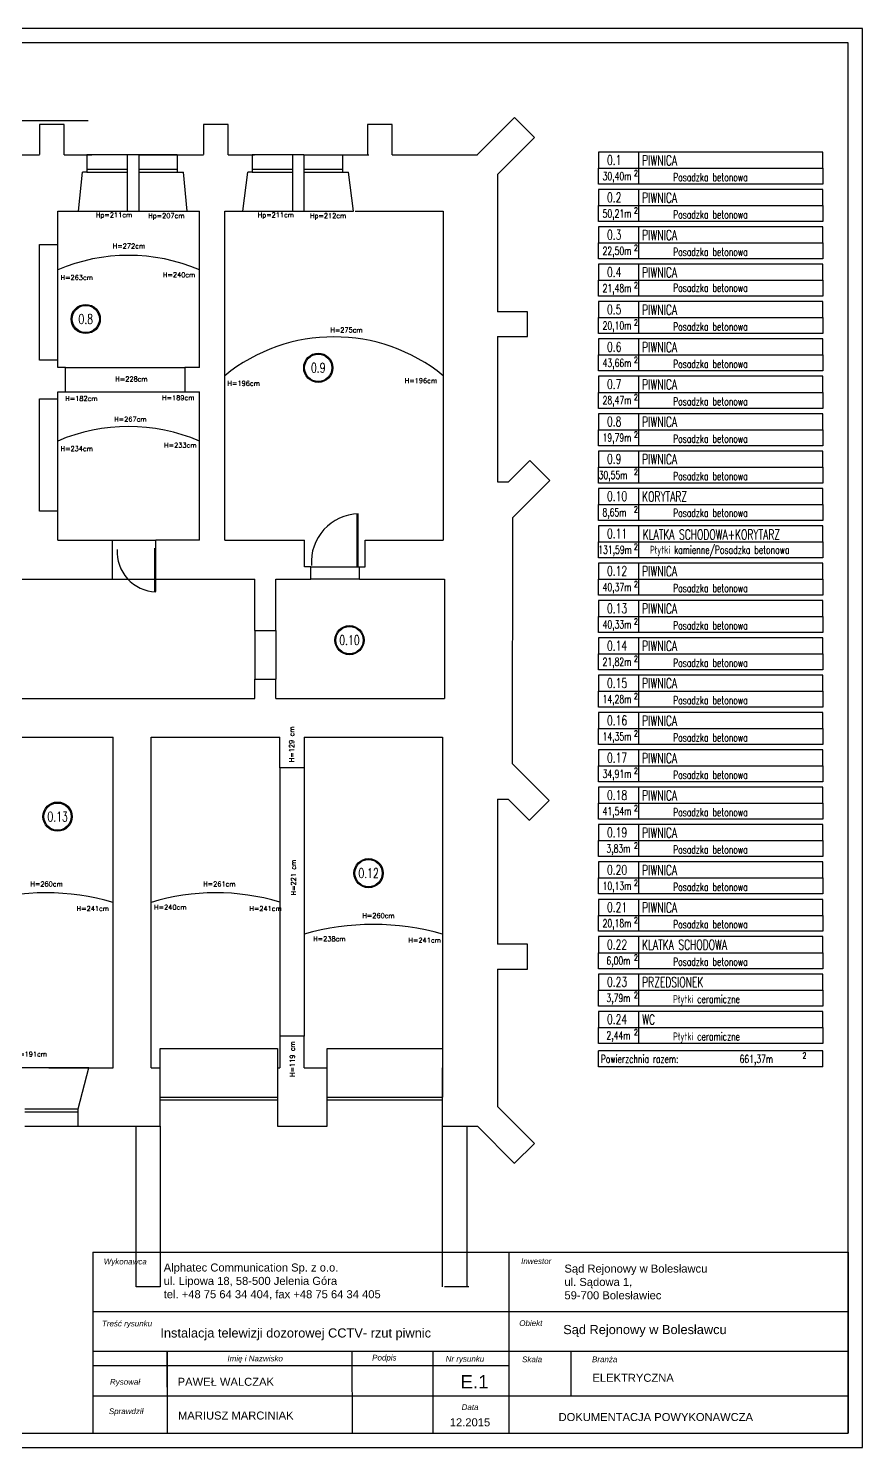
# Model space of a CAD drawing. Header units: millimetres. Extents: x 1324 to 4111, y 907 to 64537.
# Drawn here: x 1810 to 1982, y 906.7 to 1199.1 of the extents above; entities that cross this region are included whole.
import ezdxf
from ezdxf.enums import TextEntityAlignment as Align

# ---------------------------------------------------------------- set-up
doc = ezdxf.new("R2010")
doc.units = ezdxf.units.MM
for name, color, linetype in [('ELEKTRYK', 5, 'Continuous'), ('OPISY', 170, 'Continuous'), ('podkład', 8, 'Continuous'), ('Tabela napisy n', 7, 'Continuous'), ('Tabela ścianki', 7, 'Continuous'), ('TABELKI', 7, 'Continuous')]:
    doc.layers.add(name, color=color, linetype=linetype)
doc.styles.add('ROMAND', font='romand')

msp = doc.modelspace()

# ---------------------------------------------------------------- linework, layer by layer
at = {"color": 7}
msp.add_line((1979.01, 946.95), (1979.01, 909.7), dxfattribs=at)
at = {"layer": 'DEFPOINTS', "color": 7}
for p, q in [((1982.01, 1199.14), (1326.01, 1199.14)), ((1982.01, 906.7), (1982.01, 1199.14)), ((1326.01, 906.7), (1982.01, 906.7))]:
    msp.add_line(p, q, dxfattribs=at)
at = {"layer": 'ELEKTRYK', "color": 3}
msp.add_line((1822.33, 1180.11), (1689.39, 1180.11), dxfattribs=at)
at = {"layer": 'OPISY', "color": 7, "linetype": 'Continuous'}
for p, q in [((1973.83, 1173.63), (1927.55, 1173.63)), ((1927.55, 1173.63), (1927.55, 1170.33)), ((1935.83, 1173.63), (1935.83, 1167.03)), ((1973.83, 1170.33), (1973.83, 1173.63)), ((1927.55, 1170.33), (1973.83, 1170.33)), ((1927.55, 1167.03), (1927.55, 1170.33)), ((1973.83, 1170.33), (1973.83, 1167.03)), ((1973.83, 1167.03), (1927.55, 1167.03)), ((1973.83, 1165.93), (1927.55, 1165.93)), ((1927.55, 1165.93), (1927.55, 1162.64)), ((1935.83, 1165.93), (1935.83, 1159.34)), ((1973.83, 1162.64), (1973.83, 1165.93)), ((1927.55, 1162.64), (1973.83, 1162.64)), ((1927.55, 1159.34), (1927.55, 1162.64)), ((1973.83, 1162.64), (1973.83, 1159.34)), ((1973.83, 1159.34), (1927.55, 1159.34)), ((1973.83, 1158.24), (1927.55, 1158.24)), ((1927.55, 1158.24), (1927.55, 1154.94)), ((1935.83, 1158.24), (1935.83, 1151.64)), ((1973.83, 1154.94), (1973.83, 1158.24)), ((1927.55, 1154.94), (1973.83, 1154.94)), ((1927.55, 1151.64), (1927.55, 1154.94)), ((1973.83, 1154.94), (1973.83, 1151.64)), ((1973.83, 1151.64), (1927.55, 1151.64)), ((1973.83, 1150.54), (1927.55, 1150.54)), ((1927.55, 1150.54), (1927.55, 1147.24)), ((1935.83, 1150.54), (1935.83, 1143.94)), ((1973.83, 1147.24), (1973.83, 1150.54)), ((1927.55, 1147.24), (1973.83, 1147.24)), ((1927.55, 1143.94), (1927.55, 1147.24)), ((1973.83, 1147.24), (1973.83, 1143.94)), ((1973.83, 1143.94), (1927.55, 1143.94)), ((1973.83, 1142.84), (1927.55, 1142.84)), ((1927.55, 1142.84), (1927.55, 1139.54)), ((1935.83, 1142.84), (1935.83, 1136.24)), ((1973.83, 1139.54), (1973.83, 1142.84)), ((1927.55, 1139.54), (1973.83, 1139.54)), ((1927.55, 1136.24), (1927.55, 1139.54)), ((1973.83, 1139.54), (1973.83, 1136.24)), ((1973.83, 1136.24), (1927.55, 1136.24)), ((1973.83, 1135.15), (1927.55, 1135.15)), ((1927.55, 1135.15), (1927.55, 1131.85)), ((1935.83, 1135.15), (1935.83, 1128.55)), ((1973.83, 1131.85), (1973.83, 1135.15)), ((1927.55, 1131.85), (1973.83, 1131.85)), ((1927.55, 1128.55), (1927.55, 1131.85)), ((1973.83, 1131.85), (1973.83, 1128.55)), ((1973.83, 1128.55), (1927.55, 1128.55)), ((1973.83, 1127.45), (1927.55, 1127.45)), ((1927.55, 1127.45), (1927.55, 1124.15)), ((1935.83, 1127.45), (1935.83, 1120.85)), ((1973.83, 1124.15), (1973.83, 1127.45)), ((1927.55, 1124.15), (1973.83, 1124.15)), ((1927.55, 1120.85), (1927.55, 1124.15)), ((1973.83, 1124.15), (1973.83, 1120.85)), ((1973.83, 1120.85), (1927.55, 1120.85)), ((1973.83, 1119.75), (1927.55, 1119.75)), ((1927.55, 1119.75), (1927.55, 1116.45)), ((1935.83, 1119.75), (1935.83, 1113.15)), ((1973.83, 1116.45), (1973.83, 1119.75)), ((1927.55, 1116.45), (1973.83, 1116.45)), ((1927.55, 1113.15), (1927.55, 1116.45)), ((1973.83, 1116.45), (1973.83, 1113.15)), ((1973.83, 1113.15), (1927.55, 1113.15)), ((1973.83, 1112.05), (1927.55, 1112.05)), ((1927.55, 1112.05), (1927.55, 1108.75)), ((1935.83, 1112.05), (1935.83, 1105.45)), ((1973.83, 1108.75), (1973.83, 1112.05)), ((1927.55, 1108.75), (1973.83, 1108.75)), ((1927.55, 1105.45), (1927.55, 1108.75)), ((1973.83, 1108.75), (1973.83, 1105.45)), ((1973.83, 1105.45), (1927.55, 1105.45)), ((1973.83, 1104.36), (1927.55, 1104.36)), ((1927.55, 1104.36), (1927.55, 1101.06)), ((1935.83, 1104.36), (1935.83, 1097.76)), ((1973.83, 1101.06), (1973.83, 1104.36)), ((1927.55, 1101.06), (1973.83, 1101.06)), ((1927.55, 1097.76), (1927.55, 1101.06)), ((1973.83, 1101.06), (1973.83, 1097.76)), ((1973.83, 1097.76), (1927.55, 1097.76)), ((1973.83, 1096.66), (1927.55, 1096.66)), ((1927.55, 1096.66), (1927.55, 1093.36)), ((1935.83, 1096.66), (1935.83, 1090.06)), ((1973.83, 1093.36), (1973.83, 1096.66)), ((1927.55, 1093.36), (1973.83, 1093.36)), ((1927.55, 1090.06), (1927.55, 1093.36)), ((1973.83, 1093.36), (1973.83, 1090.06)), ((1973.83, 1090.06), (1927.55, 1090.06)), ((1973.83, 1088.96), (1927.55, 1088.96)), ((1927.55, 1088.96), (1927.55, 1085.66)), ((1935.83, 1088.96), (1935.83, 1082.36)), ((1973.83, 1085.66), (1973.83, 1088.96)), ((1927.55, 1085.66), (1973.83, 1085.66)), ((1927.55, 1082.36), (1927.55, 1085.66)), ((1973.83, 1085.66), (1973.83, 1082.36)), ((1973.83, 1082.36), (1927.55, 1082.36)), ((1973.83, 1081.26), (1927.55, 1081.26)), ((1927.55, 1081.26), (1927.55, 1077.96)), ((1935.83, 1081.26), (1935.83, 1074.67)), ((1973.83, 1077.96), (1973.83, 1081.26)), ((1927.55, 1077.96), (1973.83, 1077.96)), ((1927.55, 1074.67), (1927.55, 1077.96)), ((1973.83, 1077.96), (1973.83, 1074.67)), ((1973.83, 1074.67), (1927.55, 1074.67)), ((1973.83, 1073.57), (1927.55, 1073.57)), ((1927.55, 1073.57), (1927.55, 1070.27)), ((1935.83, 1073.57), (1935.83, 1066.97)), ((1973.83, 1070.27), (1973.83, 1073.57)), ((1927.55, 1070.27), (1973.83, 1070.27)), ((1927.55, 1066.97), (1927.55, 1070.27)), ((1973.83, 1070.27), (1973.83, 1066.97)), ((1973.83, 1066.97), (1927.55, 1066.97)), ((1927.55, 1065.87), (1927.55, 1062.57)), ((1973.83, 1065.87), (1927.55, 1065.87)), ((1935.83, 1065.87), (1935.83, 1059.27)), ((1973.83, 1062.57), (1973.83, 1065.87)), ((1927.55, 1062.57), (1973.83, 1062.57)), ((1927.55, 1059.27), (1927.55, 1062.57)), ((1973.83, 1062.57), (1973.83, 1059.27)), ((1973.83, 1059.27), (1927.55, 1059.27)), ((1973.83, 1058.17), (1927.55, 1058.17)), ((1927.55, 1058.17), (1927.55, 1054.87)), ((1935.83, 1058.17), (1935.83, 1051.57)), ((1973.83, 1054.87), (1973.83, 1058.17)), ((1927.55, 1054.87), (1973.83, 1054.87)), ((1927.55, 1051.57), (1927.55, 1054.87)), ((1973.83, 1054.87), (1973.83, 1051.57)), ((1973.83, 1051.57), (1927.55, 1051.57)), ((1973.83, 1050.47), (1927.55, 1050.47)), ((1927.55, 1050.47), (1927.55, 1047.17)), ((1935.83, 1050.47), (1935.83, 1043.88)), ((1973.83, 1047.17), (1973.83, 1050.47)), ((1927.55, 1047.17), (1973.83, 1047.17)), ((1927.55, 1043.88), (1927.55, 1047.17)), ((1973.83, 1047.17), (1973.83, 1043.88)), ((1973.83, 1043.88), (1927.55, 1043.88)), ((1973.83, 1042.78), (1927.55, 1042.78)), ((1927.55, 1042.78), (1927.55, 1039.48)), ((1935.83, 1042.78), (1935.83, 1036.18)), ((1973.83, 1039.48), (1973.83, 1042.78)), ((1927.55, 1039.48), (1973.83, 1039.48)), ((1927.55, 1036.18), (1927.55, 1039.48)), ((1973.83, 1039.48), (1973.83, 1036.18)), ((1973.83, 1036.18), (1927.55, 1036.18)), ((1973.83, 1035.08), (1927.55, 1035.08)), ((1927.55, 1035.08), (1927.55, 1031.78)), ((1935.83, 1035.08), (1935.83, 1028.48)), ((1973.83, 1031.78), (1973.83, 1035.08)), ((1927.55, 1031.78), (1973.83, 1031.78)), ((1927.55, 1028.48), (1927.55, 1031.78)), ((1973.83, 1031.78), (1973.83, 1028.48)), ((1973.83, 1028.48), (1927.55, 1028.48)), ((1973.83, 1027.38), (1927.55, 1027.38)), ((1927.55, 1027.38), (1927.55, 1024.08)), ((1935.83, 1027.38), (1935.83, 1020.78)), ((1973.83, 1024.08), (1973.83, 1027.38)), ((1927.55, 1024.08), (1973.83, 1024.08)), ((1927.55, 1020.78), (1927.55, 1024.08)), ((1973.83, 1024.08), (1973.83, 1020.78)), ((1973.83, 1020.78), (1927.55, 1020.78)), ((1973.83, 1019.68), (1927.55, 1019.68)), ((1927.55, 1019.68), (1927.55, 1016.38)), ((1935.83, 1019.68), (1935.83, 1013.09)), ((1973.83, 1016.38), (1973.83, 1019.68)), ((1927.55, 1016.38), (1973.83, 1016.38)), ((1927.55, 1013.09), (1927.55, 1016.38)), ((1973.83, 1016.38), (1973.83, 1013.09)), ((1973.83, 1013.09), (1927.55, 1013.09)), ((1973.83, 1011.99), (1927.55, 1011.99)), ((1927.55, 1011.99), (1927.55, 1008.69)), ((1935.83, 1011.99), (1935.83, 1005.39)), ((1973.83, 1008.69), (1973.83, 1011.99)), ((1927.55, 1008.69), (1973.83, 1008.69)), ((1927.55, 1005.39), (1927.55, 1008.69)), ((1973.83, 1008.69), (1973.83, 1005.39)), ((1973.83, 1005.39), (1927.55, 1005.39)), ((1973.83, 1004.29), (1927.55, 1004.29)), ((1927.55, 1004.29), (1927.55, 1000.99)), ((1935.83, 1004.29), (1935.83, 997.69)), ((1973.83, 1000.99), (1973.83, 1004.29)), ((1927.55, 1000.99), (1973.83, 1000.99)), ((1927.55, 997.69), (1927.55, 1000.99)), ((1973.83, 1000.99), (1973.83, 997.69)), ((1973.83, 997.69), (1927.55, 997.69)), ((1973.83, 996.59), (1927.55, 996.59)), ((1927.55, 996.59), (1927.55, 993.29)), ((1935.83, 996.59), (1935.83, 989.99)), ((1973.83, 993.29), (1973.83, 996.59)), ((1927.55, 993.29), (1973.83, 993.29)), ((1927.55, 989.99), (1927.55, 993.29)), ((1973.83, 993.29), (1973.83, 989.99)), ((1973.83, 989.99), (1927.55, 989.99)), ((1973.83, 988.49), (1927.55, 988.49)), ((1927.55, 985.19), (1927.55, 988.49)), ((1973.83, 985.19), (1973.83, 988.49)), ((1973.83, 985.19), (1927.55, 985.19)), ((1973.83, 985.19), (1927.55, 985.19))]:
    msp.add_line(p, q, dxfattribs=at)
at = {"layer": 'podkład', "color": 8}
for p, q in [((1817.39, 1179.32), (1812.3, 1179.32)), ((1812.32, 1179.34), (1812.32, 1173.14)), ((1817.4, 1173.12), (1817.4, 1179.32)), ((1846.1, 1179.32), (1846.1, 1173.13)), ((1851.2, 1179.32), (1846.1, 1179.32)), ((1851.2, 1173.12), (1851.2, 1179.32)), ((1879.9, 1179.32), (1879.9, 1173.12)), ((1885, 1179.32), (1879.9, 1179.32)), ((1885, 1173.12), (1885, 1179.32)), ((1910.24, 1180.76), (1902.61, 1173.13)), ((1910.24, 1180.76), (1914.34, 1176.66)), ((1914.34, 1176.66), (1906.72, 1169.04)), ((1806.4, 1173.12), (1812.3, 1173.12)), ((1817.4, 1173.12), (1823.12, 1173.12)), ((1830.37, 1173.12), (1822.07, 1173.12)), ((1822.07, 1173.12), (1822.07, 1169.52)), ((1830.37, 1173.12), (1830.37, 1161.48)), ((1832.77, 1173.12), (1830.37, 1173.12)), ((1840.71, 1173.12), (1832.77, 1173.12)), ((1839.96, 1173.12), (1832.77, 1173.12)), ((1832.77, 1173.12), (1832.77, 1161.48)), ((1832.77, 1173.12), (1840.71, 1173.12)), ((1840.71, 1173.12), (1846.1, 1173.12)), ((1840.71, 1173.12), (1840.71, 1169.52)), ((1851.2, 1173.12), (1856.65, 1173.12)), ((1864.43, 1173.12), (1856.13, 1173.12)), ((1856.13, 1173.12), (1856.13, 1169.52)), ((1864.43, 1173.12), (1864.43, 1161.48)), ((1866.83, 1173.12), (1864.43, 1173.12)), ((1866.83, 1173.12), (1866.83, 1161.48)), ((1866.83, 1173.12), (1874.77, 1173.12)), ((1874.7, 1173.12), (1879.9, 1173.12)), ((1874.77, 1173.12), (1874.77, 1169.52)), ((1876.15, 1173.12), (1880.2, 1173.12)), ((1885, 1173.12), (1902.59, 1173.11)), ((1822.07, 1170.12), (1830.37, 1170.12)), ((1832.77, 1170.12), (1840.71, 1170.12)), ((1856.13, 1170.12), (1864.43, 1170.12)), ((1866.83, 1170.12), (1874.77, 1170.12)), ((1820.37, 1161.48), (1821.17, 1169.52)), ((1822.07, 1169.52), (1821.17, 1169.52)), ((1822.07, 1169.52), (1830.37, 1169.52)), ((1832.77, 1169.52), (1840.71, 1169.52)), ((1840.71, 1169.52), (1841.97, 1169.52)), ((1842.77, 1161.48), (1841.97, 1169.52)), ((1854.23, 1161.48), (1855.23, 1169.52)), ((1856.13, 1169.52), (1855.23, 1169.52)), ((1856.13, 1169.52), (1864.43, 1169.52)), ((1866.83, 1169.52), (1874.77, 1169.52)), ((1874.77, 1169.52), (1876.03, 1169.52)), ((1877.03, 1161.48), (1876.03, 1169.52)), ((1906.7, 1169.02), (1906.7, 1140.77)), ((1816.07, 1161.48), (1821.41, 1161.48)), ((1816.07, 1154.58), (1816.07, 1161.48)), ((1820.37, 1161.48), (1830.37, 1161.48)), ((1830.37, 1161.48), (1832.77, 1161.48)), ((1832.77, 1161.48), (1842.77, 1161.48)), ((1842.77, 1161.48), (1845.27, 1161.48)), ((1845.27, 1129.28), (1845.27, 1161.48)), ((1850.49, 1161.48), (1854.57, 1161.48)), ((1850.49, 1093.68), (1850.49, 1161.48)), ((1854.23, 1161.48), (1864.43, 1161.48)), ((1864.43, 1161.48), (1866.83, 1161.48)), ((1866.83, 1161.48), (1877.03, 1161.48)), ((1877.37, 1161.48), (1895.55, 1161.48)), ((1895.55, 1161.48), (1895.55, 1093.68)), ((1812.27, 1130.78), (1812.27, 1154.58)), ((1812.27, 1154.58), (1816.07, 1154.58)), ((1816.07, 1130.78), (1816.07, 1154.58)), ((1912.9, 1140.77), (1906.7, 1140.77)), ((1912.9, 1135.67), (1912.9, 1140.77)), ((1906.7, 1135.67), (1906.7, 1105.73)), ((1906.7, 1135.67), (1912.9, 1135.67)), ((1816.07, 1130.78), (1812.27, 1130.78)), ((1816.07, 1129.28), (1816.07, 1130.78)), ((1817.67, 1129.28), (1816.07, 1129.28)), ((1817.67, 1124.28), (1817.67, 1129.28)), ((1817.67, 1129.28), (1842.27, 1129.28)), ((1845.27, 1129.28), (1842.27, 1129.28)), ((1842.27, 1129.28), (1842.27, 1124.28)), ((1816.07, 1124.28), (1817.67, 1124.28)), ((1816.07, 1122.78), (1816.07, 1124.28)), ((1817.67, 1124.28), (1842.27, 1124.28)), ((1842.27, 1124.28), (1845.27, 1124.28)), ((1845.27, 1093.68), (1845.27, 1124.28)), ((1812.27, 1099.68), (1812.27, 1122.78)), ((1812.27, 1122.78), (1816.07, 1122.78)), ((1816.07, 1099.68), (1816.07, 1122.78)), ((1909.02, 1105.74), (1913.39, 1110.11)), ((1913.39, 1110.11), (1917.49, 1106.01)), ((1906.7, 1105.73), (1909, 1105.73)), ((1909.87, 1098.39), (1917.49, 1106.01)), ((1816.07, 1099.68), (1812.27, 1099.68)), ((1816.07, 1093.68), (1816.07, 1099.68)), ((1877.78, 1088.18), (1877.78, 1099.12)), ((1877.99, 1088.18), (1877.99, 1099.13)), ((1909.85, 1098.37), (1909.78, 1047.67)), ((1816.07, 1093.68), (1827.31, 1093.68)), ((1827.31, 1093.68), (1836.3, 1093.68)), ((1827.31, 1093.68), (1827.31, 1085.68)), ((1836.04, 1092.06), (1836.04, 1083.08)), ((1836.21, 1092.06), (1836.21, 1083.08)), ((1836.3, 1085.68), (1836.3, 1093.68)), ((1836.3, 1093.68), (1836.3, 1093.68)), ((1845.27, 1093.68), (1836.3, 1093.68)), ((1850.49, 1093.68), (1866.96, 1093.68)), ((1866.96, 1088.18), (1866.96, 1093.68)), ((1879.46, 1093.68), (1895.55, 1093.68)), ((1879.46, 1088.18), (1879.46, 1093.68)), ((1868.25, 1088.18), (1866.95, 1088.18)), ((1868.25, 1085.68), (1868.25, 1088.18)), ((1868.25, 1088.18), (1878.28, 1088.18)), ((1878.26, 1085.68), (1878.26, 1088.18)), ((1878.26, 1088.18), (1879.46, 1088.18)), ((1756.66, 1085.68), (1827.31, 1085.68)), ((1827.31, 1085.68), (1836.3, 1085.68)), ((1836.3, 1085.68), (1856.72, 1085.68)), ((1856.72, 1075.07), (1856.72, 1085.68)), ((1861.02, 1085.68), (1868.25, 1085.68)), ((1861.02, 1075.07), (1861.02, 1085.68)), ((1878.26, 1085.68), (1868.25, 1085.68)), ((1878.26, 1085.68), (1895.8, 1085.68)), ((1895.8, 1085.68), (1895.8, 1061.07)), ((1856.71, 1075.07), (1856.72, 1065.07)), ((1856.71, 1075.07), (1861.02, 1075.07)), ((1861.02, 1075.07), (1861.02, 1065.07)), ((1856.72, 1061.07), (1856.72, 1065.07)), ((1856.72, 1065.07), (1861.02, 1065.07)), ((1861.02, 1061.07), (1861.02, 1065.07)), ((1787.12, 1061.07), (1856.72, 1061.07)), ((1861.02, 1061.07), (1895.8, 1061.07)), ((1799.68, 1053.07), (1827.5, 1053.07)), ((1827.5, 984.98), (1827.5, 1053.07)), ((1835.3, 984.98), (1835.3, 1053.07)), ((1835.3, 1053.07), (1861.84, 1053.07)), ((1861.84, 1046.77), (1861.84, 1053.07)), ((1866.84, 1053.07), (1895.4, 1053.07)), ((1866.84, 1053.07), (1866.84, 1046.77)), ((1895.4, 1053.07), (1895.4, 984.98)), ((1909.78, 1047.67), (1917.41, 1040.03)), ((1866.84, 1046.77), (1861.84, 1046.77)), ((1861.84, 1046.77), (1861.84, 991.48)), ((1866.84, 1046.77), (1866.84, 991.48)), ((1906.7, 1040.32), (1906.7, 1010.42)), ((1906.7, 1040.32), (1908.93, 1040.32)), ((1908.93, 1040.32), (1913.31, 1035.93)), ((1913.34, 1035.96), (1917.41, 1040.03)), ((1912.9, 1010.42), (1906.7, 1010.42)), ((1912.9, 1005.32), (1912.9, 1010.42)), ((1906.7, 1005.32), (1906.7, 977.02)), ((1906.7, 1005.32), (1912.9, 1005.32)), ((1866.84, 991.48), (1861.84, 991.48)), ((1861.84, 991.48), (1861.84, 984.98)), ((1866.84, 984.98), (1866.84, 991.48)), ((1837.2, 978.95), (1837.2, 988.95)), ((1837.2, 988.95), (1861.4, 988.95)), ((1861.4, 988.95), (1861.4, 978.95)), ((1871.6, 978.95), (1871.6, 988.95)), ((1871.6, 988.95), (1895.4, 988.95)), ((1895.4, 988.95), (1895.4, 978.95)), ((1822.5, 984.98), (1807.1, 984.98)), ((1814.24, 984.98), (1827.5, 984.98)), ((1820.3, 976.52), (1822.5, 984.98)), ((1835.3, 984.98), (1837.2, 984.98)), ((1837.2, 972.92), (1837.2, 984.98)), ((1861.4, 984.98), (1861.84, 984.98)), ((1861.4, 984.98), (1861.4, 972.92)), ((1866.84, 984.98), (1871.6, 984.98)), ((1871.6, 972.92), (1871.6, 984.98)), ((1895.4, 972.92), (1895.4, 984.98)), ((1837.2, 978.95), (1861.4, 978.95)), ((1837.2, 978.35), (1861.4, 978.35)), ((1871.6, 978.95), (1895.4, 978.95)), ((1871.6, 978.35), (1895.4, 978.35)), ((1914.34, 969.39), (1906.7, 977.02)), ((1809.3, 976.52), (1820.3, 976.52)), ((1809.3, 975.92), (1820.3, 975.92)), ((1820.3, 972.92), (1820.3, 976.52)), ((1809.3, 972.92), (1820.3, 972.92)), ((1814.24, 972.92), (1837.2, 972.92)), ((1832.2, 939.82), (1832.2, 972.92)), ((1837.2, 972.92), (1837.2, 939.82)), ((1861.4, 972.92), (1871.6, 972.92)), ((1895.4, 972.92), (1902.6, 972.92)), ((1895.4, 939.82), (1895.4, 972.92)), ((1900.4, 972.92), (1900.4, 939.82)), ((1910.24, 965.28), (1902.6, 972.92)), ((1914.34, 969.39), (1910.26, 965.3)), ((1837.2, 939.82), (1832.2, 939.82)), ((1900.8, 939.82), (1895.8, 939.82))]:
    msp.add_line(p, q, dxfattribs=at)
for centre, radius in [((1821.83, 1139.26), 3.01), ((1821.83, 1139.26), 2.81), ((1869.78, 1129.21), 3.01), ((1869.78, 1129.21), 2.81), ((1876.21, 1073.09), 3.01), ((1876.21, 1073.09), 2.81), ((1816.03, 1036.72), 3.01), ((1816.03, 1036.72), 2.81), ((1880.15, 1025.08), 3.01), ((1880.15, 1025.08), 2.81)]:
    msp.add_circle(centre, radius, dxfattribs=at)
for centre, radius, start, end in [((1830.67, 1115.35), 37.03, 66.777, 113.223), ((1873.02, 1099.84), 35.74, 50.9086, 129.0914), ((1830.67, 1080.08), 37.03, 66.777, 113.223), ((1878.29, 1089.19), 9.94, 91.4636, 183.9693), ((1836.46, 1091.22), 8.15, 176.0307, 268.5364), ((1813.59, 971.63), 49.4, 73.6402, 106.3598), ((1848.74, 974.97), 46.06, 73.4755, 106.9564), ((1881.12, 962.62), 51.89, 74.0232, 105.9768)]:
    msp.add_arc(centre, radius, start, end, dxfattribs=at)
at = {"layer": 'Tabela ścianki', "color": 7}
for p, q in [((1823.27, 946.95), (1979.01, 946.95)), ((1823.27, 946.95), (1823.27, 909.7)), ((1909.06, 946.95), (1909.06, 909.7)), ((1823.27, 934.77), (1978.9, 934.77)), ((1823.27, 926.58), (1979.01, 926.58)), ((1838.64, 919.19), (1838.64, 926.58)), ((1838.64, 926.58), (1838.64, 911.8)), ((1838.64, 926.58), (1838.64, 909.82)), ((1876.73, 926.58), (1876.77, 909.7)), ((1893.39, 926.58), (1893.39, 909.7)), ((1921.82, 926.58), (1921.83, 917.38)), ((1823.27, 923.64), (1909.06, 923.6)), ((1823.27, 917.39), (1909.17, 917.38)), ((1909.17, 917.38), (1979.01, 917.38))]:
    msp.add_line(p, q, dxfattribs=at)
at = {"layer": 'Tabela ścianki', "color": 7, "linetype": 'Continuous', "lineweight": -3, "ltscale": 3}
msp.add_line((1823.27, 909.7), (1979.01, 909.7), dxfattribs=at)
at = {"layer": 'TABELKI', "color": 7}
for p, q in [((1979.01, 1196.14), (1329.01, 1196.14)), ((1979.01, 909.7), (1979.01, 1196.14)), ((1329.01, 909.7), (1979.01, 909.7))]:
    msp.add_line(p, q, dxfattribs=at)

# ---------------------------------------------------------------- texts
at = {"layer": 'OPISY', "color": 7, "linetype": 'Continuous', "style": 'ROMAND'}
for s, height, width, p in [('0.1', 1.979, 0.7, (1929.31, 1171.02, -11)), ('PIWNICA', 2.062, 0.666667, (1936.56, 1170.92)), ('2', 1.24, 0.7, (1934.86, 1168.7, -73.31)), ('30,40m', 1.649, 0.7, (1928.4, 1167.87)), ('Posadzka betonowa', 1.6495, 0.7, (1942.93, 1167.65)), ('0.2', 1.979, 0.7, (1929.31, 1163.32, -11)), ('PIWNICA', 2.062, 0.666667, (1936.56, 1163.23)), ('50,21m', 1.649, 0.7, (1928.4, 1160.17)), ('2', 1.24, 0.7, (1934.86, 1161, -73.31)), ('Posadzka betonowa', 1.6495, 0.7, (1942.93, 1159.96)), ('0.3', 1.979, 0.7, (1929.31, 1155.63, -11)), ('PIWNICA', 2.062, 0.666667, (1936.56, 1155.53)), ('22,50m', 1.649, 0.7, (1928.4, 1152.48)), ('2', 1.24, 0.7, (1934.86, 1153.3, -73.31)), ('Posadzka betonowa', 1.6495, 0.7, (1942.93, 1152.26))]:
    msp.add_text(s, height=height, rotation=360, dxfattribs=dict(at, width=width)).set_placement(p)
for s, height, width, p in [('0.4', 1.979, 0.7, (1929.31, 1147.93, -11)), ('PIWNICA', 2.062, 0.666667, (1936.56, 1147.83)), ('21,48m', 1.649, 0.7, (1928.4, 1144.78)), ('2', 1.24, 0.7, (1934.86, 1145.6, -73.31)), ('Posadzka betonowa', 1.6495, 0.7, (1942.93, 1144.88)), ('0.5', 1.979, 0.7, (1929.31, 1140.23, -11)), ('PIWNICA', 2.062, 0.666667, (1936.56, 1140.13)), ('20,10m', 1.649, 0.7, (1928.4, 1137.08)), ('2', 1.24, 0.7, (1934.86, 1137.91, -73.31)), ('Posadzka betonowa', 1.6495, 0.7, (1942.93, 1136.86)), ('0.6', 1.979, 0.7, (1929.31, 1132.53, -11)), ('PIWNICA', 2.062, 0.666667, (1936.56, 1132.44)), ('43,66m', 1.649, 0.7, (1928.4, 1129.38)), ('2', 1.24, 0.7, (1934.86, 1130.21, -73.31)), ('Posadzka betonowa', 1.6495, 0.7, (1942.93, 1129.17)), ('0.7', 1.979, 0.7, (1929.31, 1124.84, -11)), ('PIWNICA', 2.062, 0.666667, (1936.56, 1124.74)), ('28,47m', 1.649, 0.7, (1928.4, 1121.69)), ('2', 1.24, 0.7, (1934.86, 1122.51, -73.31)), ('Posadzka betonowa', 1.6495, 0.7, (1942.93, 1121.47)), ('0.8', 1.979, 0.7, (1929.31, 1117.14, -11)), ('PIWNICA', 2.062, 0.666667, (1936.56, 1117.04)), ('19,79m', 1.649, 0.7, (1928.4, 1113.99)), ('2', 1.24, 0.7, (1934.86, 1114.81, -73.31)), ('Posadzka betonowa', 1.6495, 0.7, (1942.93, 1113.77)), ('0.9', 1.979, 0.7, (1929.31, 1109.44, -11)), ('PIWNICA', 2.062, 0.666667, (1936.56, 1109.34)), ('2', 1.24, 0.7, (1934.86, 1107.12, -73.31)), ('30,55m', 1.649, 0.7, (1927.58, 1106.29)), ('Posadzka betonowa', 1.6495, 0.7, (1942.93, 1106.07)), ('0.10', 1.979, 0.7, (1929.31, 1101.74, -11)), ('KORYTARZ', 2.062, 0.666667, (1936.56, 1101.65)), (' 8,65m', 1.649, 0.7, (1927.58, 1098.59)), ('2', 1.24, 0.7, (1934.86, 1099.42, -73.31)), ('Posadzka betonowa', 1.6495, 0.7, (1942.93, 1098.48)), ('0.11', 1.979, 0.7, (1929.31, 1094.05, -11)), ('KLATKA SCHODOWA+KORYTARZ', 2.0618, 0.666667, (1936.69, 1093.82)), ('131,59m', 1.649, 0.7, (1927.5, 1090.9)), ('2', 1.24, 0.7, (1934.86, 1091.72, -73.31)), ('Płytki kamienne/Posadzka betonowa', 1.6495, 0.7, (1938.16, 1090.88)), ('0.12', 1.979, 0.7, (1929.31, 1086.35, -11)), ('PIWNICA', 2.062, 0.666667, (1936.56, 1086.25)), ('2', 1.24, 0.7, (1934.86, 1084.02, -73.31)), ('40,37m', 1.649, 0.7, (1928.4, 1083.2)), ('Posadzka betonowa', 1.6495, 0.7, (1942.93, 1082.98)), ('0.13', 1.979, 0.7, (1929.31, 1078.65, -11)), ('PIWNICA', 2.062, 0.666667, (1936.56, 1078.55)), ('40,33m', 1.649, 0.7, (1928.4, 1075.5)), ('2', 1.24, 0.7, (1934.86, 1076.33, -73.31)), ('Posadzka betonowa', 1.6495, 0.7, (1942.93, 1075.29)), ('0.14', 1.979, 0.7, (1929.31, 1070.95, -11)), ('PIWNICA', 2.062, 0.666667, (1936.56, 1070.86)), ('21,82m', 1.649, 0.7, (1928.4, 1067.8)), ('2', 1.24, 0.7, (1934.86, 1068.63, -73.31)), ('Posadzka betonowa', 1.6495, 0.7, (1942.93, 1067.59)), ('0.15', 1.979, 0.7, (1929.31, 1063.26, -11)), ('PIWNICA', 2.062, 0.666667, (1936.56, 1063.16)), ('14,28m', 1.649, 0.7, (1928.4, 1060.11)), ('2', 1.24, 0.7, (1934.86, 1060.93, -73.31)), ('Posadzka betonowa', 1.6495, 0.7, (1942.93, 1059.89)), ('0.16', 1.979, 0.7, (1929.31, 1055.56, -11)), ('PIWNICA', 2.062, 0.666667, (1936.56, 1055.46)), ('14,35m', 1.649, 0.7, (1928.4, 1052.41)), ('2', 1.24, 0.7, (1934.86, 1053.24, -73.31)), ('Posadzka betonowa', 1.6495, 0.7, (1942.93, 1052.19)), ('0.17', 1.979, 0.7, (1929.31, 1047.86, -11)), ('PIWNICA', 2.062, 0.666667, (1936.56, 1047.76)), ('34,91m', 1.649, 0.7, (1928.4, 1044.71)), ('2', 1.24, 0.7, (1934.86, 1045.54, -73.31)), ('Posadzka betonowa', 1.6495, 0.7, (1942.93, 1044.5)), ('0.18', 1.979, 0.7, (1929.31, 1040.16, -11)), ('PIWNICA', 2.062, 0.666667, (1936.56, 1040.07)), ('41,54m', 1.649, 0.7, (1928.4, 1037.01)), ('2', 1.24, 0.7, (1934.86, 1037.84, -73.31)), ('Posadzka betonowa', 1.6495, 0.7, (1942.93, 1036.8)), ('0.19', 1.979, 0.7, (1929.31, 1032.47, -11)), ('PIWNICA', 2.062, 0.666667, (1936.56, 1032.37)), (' 3,83m', 1.649, 0.7, (1928.4, 1029.32)), ('2', 1.24, 0.7, (1934.86, 1030.14, -73.31)), ('Posadzka betonowa', 1.6495, 0.7, (1942.93, 1029.1)), ('0.20', 1.979, 0.7, (1929.31, 1024.77, -11)), ('PIWNICA', 2.062, 0.666667, (1936.56, 1024.67)), ('2', 1.24, 0.7, (1934.86, 1022.45, -73.31)), ('10,13m', 1.649, 0.7, (1928.4, 1021.62)), ('Posadzka betonowa', 1.6495, 0.7, (1942.93, 1021.4)), ('0.21', 1.979, 0.7, (1929.31, 1017.07, -11)), ('PIWNICA', 2.062, 0.666667, (1936.56, 1016.97)), ('20,18m', 1.649, 0.7, (1928.4, 1013.92)), ('2', 1.24, 0.7, (1934.86, 1014.75, -73.31)), ('Posadzka betonowa', 1.6495, 0.7, (1942.93, 1013.71)), ('0.22', 1.979, 0.7, (1929.31, 1009.37, -11)), ('KLATKA SCHODOWA', 2.0618, 0.666667, (1936.56, 1009.28)), (' 6,00m', 1.649, 0.7, (1928.4, 1006.22)), ('2', 1.24, 0.7, (1934.86, 1007.05, -73.31)), ('Posadzka betonowa', 1.6495, 0.7, (1942.93, 1006.01)), ('0.23', 1.979, 0.7, (1929.31, 1001.68, -11)), ('PRZEDSIONEK', 2.0618, 0.666667, (1936.56, 1001.58)), (' 3,79m', 1.649, 0.7, (1928.4, 998.53)), ('2', 1.24, 0.7, (1934.86, 999.35, -73.31)), ('Płytki ceramiczne', 1.6495, 0.7, (1942.93, 998.31)), ('0.24', 1.979, 0.7, (1929.31, 993.98, -11)), ('WC', 2.062, 0.666667, (1936.56, 993.88)), (' 2,44m', 1.649, 0.7, (1928.4, 990.83)), ('2', 1.24, 0.7, (1934.86, 991.66, -73.31)), ('Płytki ceramiczne', 1.6495, 0.7, (1942.93, 990.61)), ('Powierzchnia razem:             661,37m', 1.6495, 0.7, (1928.02, 985.96)), ('2', 1.24, 0.7, (1969.6, 986.89))]:
    msp.add_text(s, height=height, dxfattribs=dict(at, width=width)).set_placement(p)
at = {"layer": 'podkład', "color": 8, "style": 'ROMAND'}
for s, rotation, p in [('Hp=211cm', 0.1418, (1827.68, 1159.91)), ('Hp=207cm', 0.1418, (1838.46, 1159.74)), ('Hp=211cm', 0.1418, (1861.03, 1159.91)), ('Hp=212cm', 0.1418, (1871.81, 1159.74)), ('H=129 cm', 90, (1865.1, 1051.61)), ('H=221 cm', 90, (1865.46, 1024.16)), ('H=119 cm', 90, (1865.22, 986.75)), ('Hp=191cm', 0.1418, (1810.11, 986.98))]:
    msp.add_text(s, height=1, rotation=rotation, dxfattribs=at).set_placement(p, align=Align.BOTTOM_CENTER)
for s, p in [('H=272cm', (1830.74, 1153.51)), ('H=263cm', (1819.98, 1147.01)), ('H=240cm', (1841.09, 1147.56)), ('H=275cm', (1875.6, 1136.19)), ('H=228cm', (1831.26, 1126.09)), ('H=196cm', (1854.4, 1125.21)), ('H=196cm', (1890.94, 1125.76)), ('H=182cm', (1820.94, 1122.08)), ('H=189cm', (1840.91, 1122.23)), ('H=267cm', (1831.04, 1117.81)), ('H=234cm', (1819.98, 1111.75)), ('H=233cm', (1841.33, 1112.45)), ('H=260cm', (1813.76, 1022.05)), ('H=261cm', (1849.39, 1022.05)), ('H=241cm', (1823.29, 1016.98)), ('H=240cm', (1839.27, 1017.26)), ('H=241cm', (1858.91, 1016.98)), ('H=260cm', (1882.19, 1015.53)), ('H=238cm', (1872.07, 1010.74)), ('H=241cm', (1891.71, 1010.46))]:
    msp.add_text(s, height=1, dxfattribs=at).set_placement(p, align=Align.BOTTOM_CENTER)
at = {"layer": 'podkład', "color": 8, "style": 'ROMAND', "width": 0.7}
for s, p in [('0.8', (1821.83, 1139.26)), ('0.9', (1869.78, 1129.21)), ('0.10', (1876.21, 1073.09)), ('0.13', (1816.03, 1036.72)), ('0.12', (1880.15, 1025.08))]:
    msp.add_text(s, height=2, dxfattribs=at).set_placement(p, align=Align.MIDDLE_CENTER)
at = {"layer": 'Tabela napisy n', "color": 7, "attachment_point": 1}
for s, insert, char_height, width in [('{\\fArial|b0|i1|c238|p34;\\C5;Wykonawca}', (1825.54, 945.63), 1.1788, 11.8278), ('{\\fArial|b0|i0|c238|p34;Alphatec Communication Sp. z o.o.\\Pul. Lipowa 18, 58-500 Jelenia Góra\\Ptel. +48 75 64 34 404, fax +48 75 64 34 405}', (1837.91, 944.64), 1.6505, 77.7937), ('{\\fArial|b0|i1|c238|p34;\\C5;Inwestor}', (1911.6, 945.72), 1.1788, 11.8278), ('{\\fArial|b0|i0|c238|p34;Sąd Rejonowy w Bolesławcu\\Pul. Sądowa 1,\\P59-700 Bolesławiec}', (1920.53, 944.42), 1.6505, 57.3046), ('{\\fArial|b0|i1|c238|p34;\\C5;Treść rysunku}', (1825.18, 932.86), 1.1788, 11.8278), ('{\\fArial|b0|i1|c238|p34;\\C5;Obiekt}', (1911.22, 932.94), 1.1788, 11.8278), ('{\\fArial|b0|i0|c238|p34;Instalacja telewizji dozorowej CCTV- rzut piwnic}', (1837.22, 931.28), 1.887, 69.7425), ('{\\fArial|b0|i0|c238|p34;Sąd Rejonowy w Bolesławcu}', (1920.28, 931.98), 1.887, 57.2371), ('{\\fArial|b0|i1|c238|p34;\\C5;Imię i Nazwisko}', (1851.05, 925.66), 1.1788, 11.8278), ('{\\fArial|b0|i1|c238|p34;\\C5;Podpis}', (1880.89, 925.83), 1.1788, 7.869), ('{\\fArial|b0|i1|c238|p34;\\C5;Nr rysunku}', (1896.04, 925.58), 1.1788, 11.9818), ('{\\fArial|b0|i1|c238|p34;\\C5;Skala}', (1911.8, 925.48), 1.1788, 7.8431), ('{\\fArial|b0|i1|c238|p34;\\C5;Branża}', (1926.22, 925.48), 1.1788, 7.8431), ('{\\fArial|b0|i0|c238|p34;E.1}', (1899.11, 921.64), 2.7508, 3.2277), ('{\\fArial|b0|i0|c238|p34;ELEKTRYCZNA }', (1926.3, 921.92), 1.6505, 14.7104), ('{\\fArial|b0|i1|c238|p34;\\C5;Rysował}', (1826.83, 920.84), 1.1788, 4.9809), ('{\\fArial|b0|i0|c238|p34;PAWEŁ WALCZAK}', (1840.79, 921.1), 1.6505, 41.016), ('{\\fArial|b0|i1|c238|p34;\\C5;Data}', (1899.33, 915.63), 1.1788, 7.869), ('{\\fArial|b0|i1|c238|p34;\\C5;Sprawdził}', (1826.59, 914.79), 1.1788, 4.9809), ('{\\fArial|b0|i0|c238|p34;MARIUSZ MARCINIAK}', (1840.86, 914.14), 1.6505, 28.7812), ('{\\fArial|b0|i0|c238|p34;12.2015}', (1896.89, 912.74), 1.6505, 53.3538), ('{\\fArial|b0|i0|c238|p34;DOKUMENTACJA POWYKONAWCZA}', (1919.32, 913.83), 1.6505, 80.0307)]:
    msp.add_mtext(s, dxfattribs=dict(at, insert=insert, char_height=char_height, width=width))

doc.saveas('drawing.dxf')
